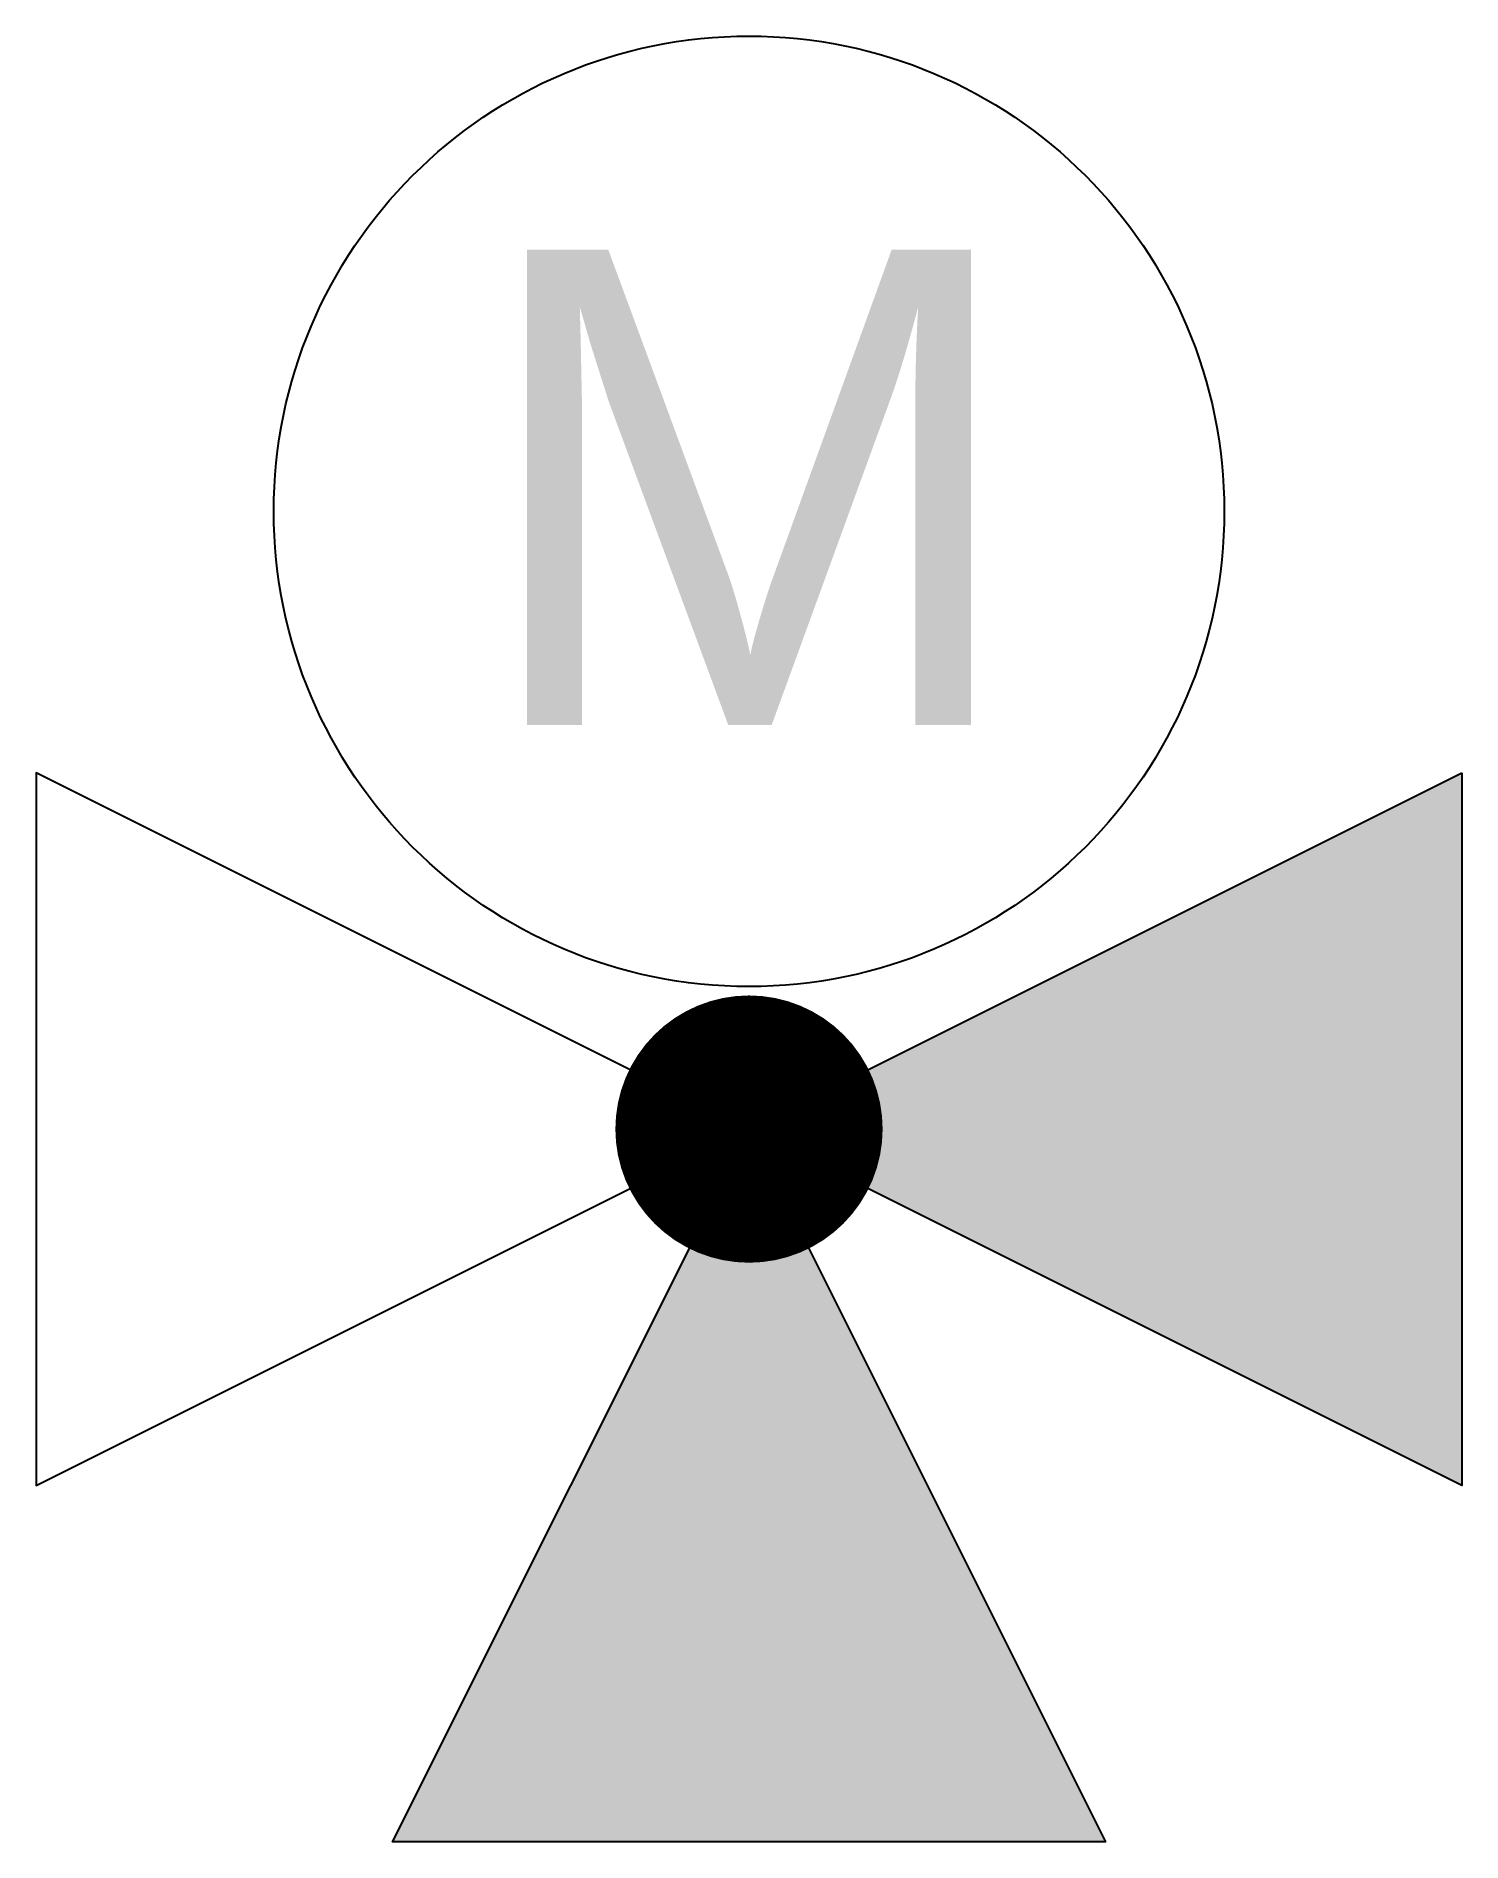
# Model space of a CAD drawing. Header units: millimetres. Extents: x -150 to 150, y -150 to 230.
import ezdxf
from ezdxf.enums import TextEntityAlignment as Align

# ---------------------------------------------------------------- set-up
doc = ezdxf.new("R2010")
doc.units = ezdxf.units.MM
doc.styles.add('EHS_Text', font='arial.ttf')

msp = doc.modelspace()

# ---------------------------------------------------------------- hatches: boundary and pattern name
at = {"linetype": 'ByBlock', "lineweight": -2}
for points in [[(150, -75), (150, 75), (12.58, 6.29, -0.116434), (14.06, 0, -0.116434), (12.58, -6.29)], [(0, 0), (75, -150), (-75, -150)]]:
    msp.add_hatch(color=0, dxfattribs=at).paths.add_polyline_path(points)

# ---------------------------------------------------------------- linework, layer by layer
at = {"color": 0, "linetype": 'ByBlock', "lineweight": -2}
for points in [[(150, 75), (150, -75), (-150, 75), (-150, -75)], [(0, 0), (75, -150), (-75, -150)]]:
    msp.add_lwpolyline(points, close=True, dxfattribs=at)
at = {"color": 0, "linetype": 'ByBlock', "lineweight": -2, "const_width": 28.12}
msp.add_lwpolyline([(14.06, 0, 1), (-14.06, 0, 1)], format="xyb", close=True, dxfattribs=at)
at = {"color": 0, "linetype": 'ByBlock', "lineweight": -2}
msp.add_circle((0, 130), 100, dxfattribs=at)

# ---------------------------------------------------------------- texts
at = {"color": 0, "linetype": 'ByBlock', "lineweight": -2, "style": 'EHS_Text'}
msp.add_text('M', height=100, dxfattribs=at).set_placement((0, 85.03), align=Align.CENTER)

doc.saveas('drawing.dxf')
